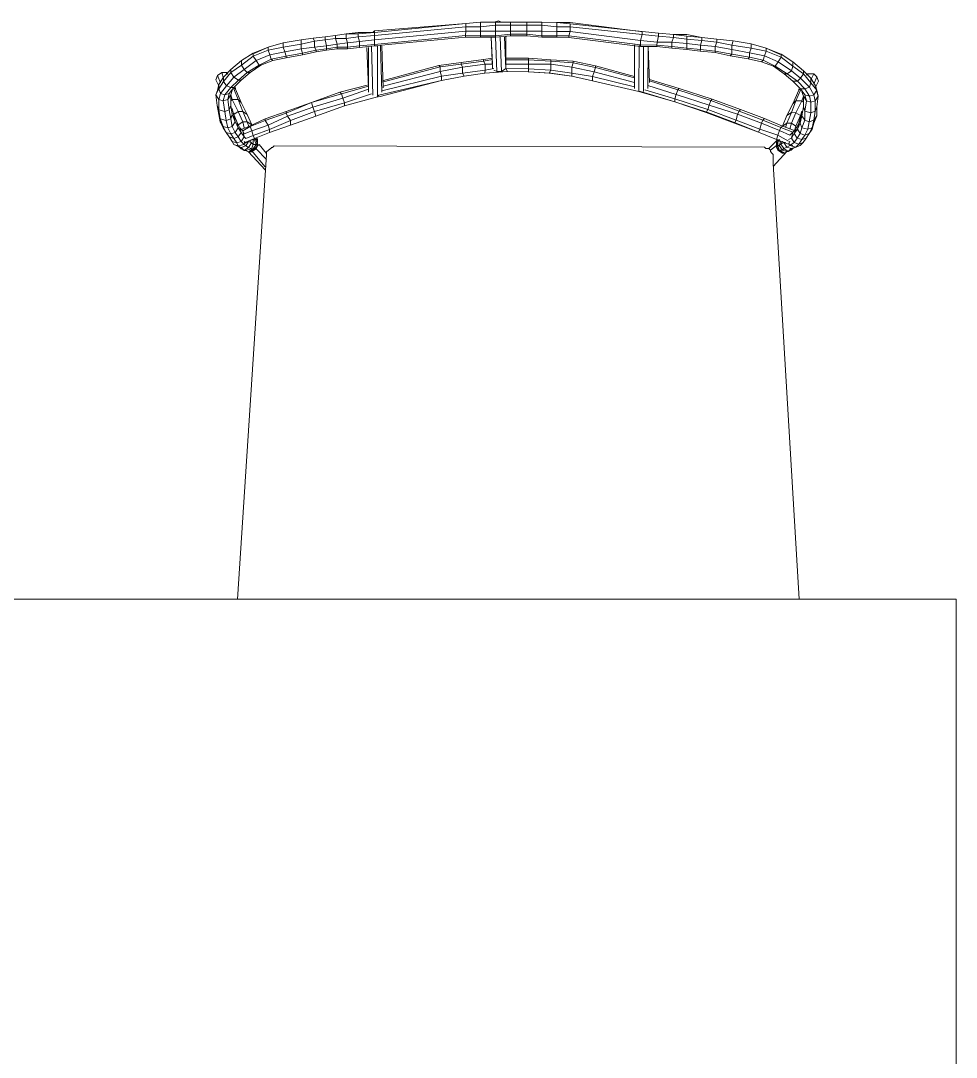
# Model space of a CAD drawing. Header units: millimetres. Extents: x -10.6 to 21.1, y -25.4 to 28.4.
# Drawn here: x 8.22 to 8.87, y 3.613 to 4.333 of the extents above; entities that cross this region are included whole.
import ezdxf

# ---------------------------------------------------------------- set-up
doc = ezdxf.new("R2010")
doc.units = ezdxf.units.MM
doc.layers.add('A-FURN', color=1, linetype='Continuous', lineweight=15)

msp = doc.modelspace()

# ---------------------------------------------------------------- linework, layer by layer
at = {"layer": 'A-FURN'}
for p, q in [((8.39444, 4.24454), (8.3908, 4.24143)), ((8.7429, 4.23963), (8.74289, 4.2334))]:
    msp.add_line(p, q, dxfattribs=at)
at = {"layer": 'A-FURN', "lineweight": 0}
for points in [[(8.46578, 4.32236), (8.46579, 4.32444), (8.52916, 4.33056)], [(8.46578, 4.31925), (8.46578, 4.32236), (8.52916, 4.32845)], [(8.52916, 4.33056), (8.46579, 4.32547)], [(8.52915, 4.32534), (8.52916, 4.32845), (8.53953, 4.32843)], [(8.53954, 4.33157), (8.52916, 4.33056)], [(8.52916, 4.32845), (8.52916, 4.33056), (8.53954, 4.33157)], [(8.53953, 4.32843), (8.53954, 4.33157), (8.54992, 4.33155)], [(8.53953, 4.32531), (8.53953, 4.32843), (8.54991, 4.32947)], [(8.54992, 4.33155), (8.53954, 4.33157)], [(8.55199, 4.33258), (8.54888, 4.33155)], [(8.56031, 4.32527), (8.5499, 4.32529), (8.54991, 4.32947)], [(8.56032, 4.32945), (8.54991, 4.32947), (8.54992, 4.33155), (8.56032, 4.33152)], [(8.56032, 4.33152), (8.54992, 4.33155)], [(8.55407, 4.33154), (8.55199, 4.33258)], [(8.57172, 4.32524), (8.56031, 4.32527), (8.56032, 4.32945)], [(8.57174, 4.3315), (8.56032, 4.33152)], [(8.56032, 4.33152), (8.57174, 4.3315)], [(8.57173, 4.32942), (8.56032, 4.32945), (8.56032, 4.33152)], [(8.5821, 4.32522), (8.57172, 4.32524), (8.57173, 4.32942)], [(8.58211, 4.3294), (8.57173, 4.32942), (8.57174, 4.3315)], [(8.58211, 4.33148), (8.57174, 4.3315)], [(8.57174, 4.3315), (8.58211, 4.33148)], [(8.59251, 4.3252), (8.5821, 4.32522), (8.58211, 4.3294)], [(8.59252, 4.33145), (8.58211, 4.33148)], [(8.58211, 4.33148), (8.59252, 4.33145)], [(8.59251, 4.32831), (8.58211, 4.3294), (8.58211, 4.33148)], [(8.60185, 4.32829), (8.59251, 4.32831), (8.59252, 4.33145)], [(8.60185, 4.32518), (8.59251, 4.3252), (8.59251, 4.32831)], [(8.60186, 4.33143), (8.59252, 4.33145)], [(8.59252, 4.33145), (8.60186, 4.3304)], [(8.65168, 4.32299), (8.60185, 4.32829), (8.60186, 4.3304)], [(8.65063, 4.31884), (8.60185, 4.32518), (8.60185, 4.32829)], [(8.65065, 4.32507), (8.60186, 4.33143)], [(8.60186, 4.3304), (8.65168, 4.32507)], [(8.43148, 4.3214), (8.42317, 4.32038), (8.42421, 4.3183)], [(8.43148, 4.3214), (8.42317, 4.32038)], [(8.43877, 4.32242), (8.43148, 4.3214), (8.43147, 4.31932)], [(8.43877, 4.32242), (8.43148, 4.3214)], [(8.44604, 4.32344), (8.43877, 4.32242)], [(8.43877, 4.32034), (8.43877, 4.32242), (8.44604, 4.32344)], [(8.45434, 4.32446), (8.44604, 4.32344), (8.44603, 4.32033)], [(8.44706, 4.31721), (8.44603, 4.32033), (8.45434, 4.32135)], [(8.45434, 4.32342), (8.44604, 4.32344)], [(8.46475, 4.32444), (8.45434, 4.32446)], [(8.45434, 4.32135), (8.45434, 4.32342), (8.46579, 4.32444)], [(8.45537, 4.31823), (8.45434, 4.32135), (8.46578, 4.32236)], [(8.46579, 4.32547), (8.46475, 4.32444)], [(8.46577, 4.31614), (8.46578, 4.31925), (8.52915, 4.32534)], [(8.52914, 4.32119), (8.46577, 4.3151), (8.46577, 4.31614), (8.52914, 4.32222)], [(8.46579, 4.32444), (8.46579, 4.32547)], [(8.52914, 4.32222), (8.52915, 4.32534), (8.53953, 4.32531)], [(8.53952, 4.32116), (8.52914, 4.32119), (8.52914, 4.32222), (8.53952, 4.3222)], [(8.53952, 4.3222), (8.53953, 4.32531), (8.5499, 4.32529)], [(8.54989, 4.32114), (8.53952, 4.32116), (8.53952, 4.3222), (8.54989, 4.32218)], [(8.54678, 4.32115), (8.54777, 4.29932)], [(8.54678, 4.32115), (8.54778, 4.30244)], [(8.5499, 4.32529), (8.54989, 4.32218)], [(8.5603, 4.32215), (8.54989, 4.32114), (8.54989, 4.32218), (8.5603, 4.32319)], [(8.54989, 4.32114), (8.55088, 4.29724), (8.55399, 4.29723)], [(8.55301, 4.32113), (8.55399, 4.29723), (8.55711, 4.2993)], [(8.55612, 4.32113), (8.55711, 4.2993)], [(8.55712, 4.30242), (8.55716, 4.32216)], [(8.56031, 4.32527), (8.5603, 4.32319)], [(8.57172, 4.32213), (8.5603, 4.32215), (8.5603, 4.32319), (8.57172, 4.32317)], [(8.57172, 4.32524), (8.57172, 4.32317)], [(8.57172, 4.32213), (8.57172, 4.32317), (8.58209, 4.32211)], [(8.57172, 4.32213), (8.58209, 4.32107)], [(8.5821, 4.32522), (8.58209, 4.32211)], [(8.58209, 4.32107), (8.58209, 4.32211), (8.5925, 4.32208)], [(8.58209, 4.32107), (8.5925, 4.32105)], [(8.59251, 4.3252), (8.5925, 4.32208)], [(8.5925, 4.32105), (8.5925, 4.32208), (8.6008, 4.32207)], [(8.5925, 4.32105), (8.6008, 4.32103)], [(8.60185, 4.32518), (8.6008, 4.32207)], [(8.6008, 4.32103), (8.6008, 4.32207), (8.65063, 4.31573)], [(8.6008, 4.32103), (8.65062, 4.31469)], [(8.65065, 4.32507), (8.65061, 4.32507)], [(8.66208, 4.31778), (8.65063, 4.31884), (8.65168, 4.32299)], [(8.65168, 4.32507), (8.65065, 4.32507)], [(8.66313, 4.32401), (8.65168, 4.32507)], [(8.65168, 4.32507), (8.66313, 4.32401)], [(8.66312, 4.32193), (8.65168, 4.32299), (8.65168, 4.32507)], [(8.67245, 4.31776), (8.66208, 4.31778), (8.66312, 4.32193)], [(8.6735, 4.32087), (8.66312, 4.32193), (8.66313, 4.32401)], [(8.6735, 4.32295), (8.66313, 4.32401)], [(8.66313, 4.32401), (8.6735, 4.32295)], [(8.68283, 4.3167), (8.67245, 4.31776), (8.6735, 4.32087)], [(8.68284, 4.32293), (8.6735, 4.32295)], [(8.6735, 4.32295), (8.68284, 4.32189)], [(8.68283, 4.31981), (8.6735, 4.32087), (8.6735, 4.32295)], [(8.69324, 4.31875), (8.68283, 4.31981), (8.68284, 4.32189)], [(8.69324, 4.32083), (8.68284, 4.32293)], [(8.68284, 4.32189), (8.69324, 4.32083)], [(8.70362, 4.31977), (8.69324, 4.32083)], [(8.69324, 4.32083), (8.70362, 4.31977)], [(8.70361, 4.31769), (8.69324, 4.31875), (8.69324, 4.32083)], [(8.38161, 4.30799), (8.38161, 4.31006), (8.392, 4.31422)], [(8.392, 4.31422), (8.38265, 4.31006)], [(8.392, 4.31422), (8.39197, 4.31422)], [(8.40241, 4.31731), (8.392, 4.31422)], [(8.392, 4.31211), (8.392, 4.31422), (8.40241, 4.31731)], [(8.39303, 4.309), (8.392, 4.31211), (8.40241, 4.3142)], [(8.41487, 4.31936), (8.40241, 4.31731)], [(8.40241, 4.3142), (8.40241, 4.31731), (8.41487, 4.31936)], [(8.40344, 4.31105), (8.40241, 4.3142), (8.41486, 4.31625)], [(8.41486, 4.31625), (8.41487, 4.31936), (8.42317, 4.32038)], [(8.41486, 4.31313), (8.41486, 4.31625), (8.42421, 4.3183)], [(8.41589, 4.30999), (8.41486, 4.31313), (8.4242, 4.31415)], [(8.42317, 4.32038), (8.41487, 4.31936)], [(8.4242, 4.31415), (8.42421, 4.3183), (8.43147, 4.31932)], [(8.42523, 4.31204), (8.4242, 4.31415), (8.43253, 4.31517)], [(8.43253, 4.31517), (8.43147, 4.31932), (8.43877, 4.32034)], [(8.43253, 4.31309), (8.43253, 4.31517), (8.4398, 4.31619)], [(8.43979, 4.31308), (8.43253, 4.31203), (8.43253, 4.31309), (8.43979, 4.31412)], [(8.4398, 4.31619), (8.43877, 4.32034), (8.44603, 4.32033)], [(8.43979, 4.31412), (8.4398, 4.31619), (8.44706, 4.31721)], [(8.44705, 4.31306), (8.43979, 4.31308), (8.43979, 4.31412), (8.44706, 4.3141)], [(8.45536, 4.31408), (8.44705, 4.31306), (8.44706, 4.3141), (8.45536, 4.31512)], [(8.44706, 4.3141), (8.44706, 4.31721), (8.45537, 4.31823)], [(8.45536, 4.31512), (8.45537, 4.31823), (8.46578, 4.31925)], [(8.46577, 4.3151), (8.45536, 4.31408), (8.45536, 4.31512), (8.46577, 4.31614)], [(8.46055, 4.31407), (8.46152, 4.28599)], [(8.46158, 4.31407), (8.46152, 4.28288)], [(8.46369, 4.3151), (8.46466, 4.2808)], [(8.46784, 4.31509), (8.46577, 4.3151)], [(8.46784, 4.31509), (8.46777, 4.27975), (8.46881, 4.28079)], [(8.46992, 4.31509), (8.47089, 4.28286)], [(8.47193, 4.28597), (8.47096, 4.31509)], [(8.64648, 4.31574), (8.64641, 4.28559)], [(8.64648, 4.31574), (8.64642, 4.28974)], [(8.64952, 4.2835), (8.64959, 4.31573), (8.65063, 4.31573)], [(8.65062, 4.31469), (8.65063, 4.31573), (8.66207, 4.31571)], [(8.65062, 4.31469), (8.66207, 4.31467)], [(8.65063, 4.31884), (8.65063, 4.31573)], [(8.6527, 4.31469), (8.65263, 4.2835)], [(8.65584, 4.31468), (8.65578, 4.28557)], [(8.65683, 4.28971), (8.65584, 4.31468)], [(8.66208, 4.31778), (8.66207, 4.31571)], [(8.66207, 4.31467), (8.66207, 4.31571), (8.67245, 4.31465)], [(8.66207, 4.31467), (8.67244, 4.31361)], [(8.67244, 4.31361), (8.67245, 4.31465), (8.68282, 4.31359)], [(8.67244, 4.31361), (8.68282, 4.31255)], [(8.67245, 4.31776), (8.67245, 4.31465)], [(8.68283, 4.3167), (8.68282, 4.31359)], [(8.68282, 4.31255), (8.68282, 4.31359), (8.69219, 4.31253)], [(8.69219, 4.31564), (8.68283, 4.3167), (8.68283, 4.31981)], [(8.70257, 4.31458), (8.69219, 4.31564), (8.69324, 4.31875)], [(8.69219, 4.31564), (8.69219, 4.31253)], [(8.70257, 4.31458), (8.70256, 4.31144)], [(8.71398, 4.31248), (8.70257, 4.31458), (8.70361, 4.31769)], [(8.71398, 4.31559), (8.70361, 4.31769), (8.70362, 4.31977)], [(8.71503, 4.3187), (8.70362, 4.31977)], [(8.70362, 4.31977), (8.71503, 4.3187)], [(8.7275, 4.31349), (8.71398, 4.31559), (8.71503, 4.3187)], [(8.72646, 4.31035), (8.71398, 4.31248), (8.71398, 4.31559)], [(8.71503, 4.3187), (8.72751, 4.3166), (8.71503, 4.3187), (8.71503, 4.3187)], [(8.73683, 4.30825), (8.72646, 4.31035), (8.7275, 4.31349)], [(8.73787, 4.31136), (8.7275, 4.31349), (8.72751, 4.3166)], [(8.72751, 4.3166), (8.73788, 4.31347), (8.72751, 4.3166), (8.72751, 4.3166)], [(8.74824, 4.30719), (8.73787, 4.31136), (8.73788, 4.31347)], [(8.74824, 4.30926), (8.73788, 4.31347), (8.74721, 4.30926)], [(8.3733, 4.30178), (8.3733, 4.30489), (8.38161, 4.31006)], [(8.37536, 4.29866), (8.3733, 4.30178), (8.38161, 4.30799)], [(8.38368, 4.30487), (8.38161, 4.30799), (8.392, 4.31211)], [(8.38265, 4.31006), (8.38161, 4.31006)], [(8.38575, 4.30175), (8.38368, 4.30487), (8.39303, 4.309)], [(8.39406, 4.30588), (8.39303, 4.309), (8.40344, 4.31105)], [(8.40447, 4.3069), (8.39509, 4.30484), (8.39406, 4.30588), (8.40447, 4.30794)], [(8.40447, 4.30794), (8.40344, 4.31105), (8.41486, 4.31313)], [(8.41589, 4.30895), (8.40447, 4.3069), (8.40447, 4.30794), (8.41589, 4.30999)], [(8.41589, 4.30895), (8.41589, 4.30999), (8.42523, 4.31204)], [(8.41589, 4.30895), (8.42523, 4.311)], [(8.43253, 4.31203), (8.42523, 4.311), (8.42523, 4.31204), (8.43253, 4.31309)], [(8.54156, 4.30452), (8.54156, 4.30556), (8.54779, 4.30659)], [(8.57272, 4.30653), (8.55712, 4.30657)], [(8.58828, 4.30546), (8.57272, 4.30653)], [(8.58828, 4.30442), (8.57272, 4.30549), (8.57272, 4.30653)], [(8.68282, 4.31255), (8.69218, 4.31146)], [(8.69218, 4.31146), (8.69219, 4.31253), (8.70256, 4.31144)], [(8.69218, 4.31146), (8.70256, 4.3104)], [(8.70256, 4.3104), (8.70256, 4.31144), (8.71397, 4.30934)], [(8.70256, 4.3104), (8.71293, 4.3083)], [(8.71397, 4.30934), (8.71293, 4.3083)], [(8.71293, 4.3083), (8.72541, 4.3062)], [(8.72645, 4.30723), (8.71397, 4.30934), (8.71398, 4.31248)], [(8.73474, 4.3041), (8.72541, 4.3062), (8.72645, 4.30723)], [(8.73578, 4.30514), (8.72645, 4.30723), (8.72646, 4.31035)], [(8.73683, 4.30825), (8.73578, 4.30514)], [(8.74616, 4.30408), (8.73683, 4.30825), (8.73787, 4.31136)], [(8.75551, 4.29783), (8.74616, 4.30408), (8.74824, 4.30719)], [(8.74824, 4.30926), (8.74721, 4.30926)], [(8.75656, 4.30094), (8.74824, 4.30719), (8.74824, 4.30926), (8.75656, 4.30406)], [(8.3733, 4.30489), (8.36599, 4.29868)], [(8.36806, 4.29346), (8.36599, 4.29661), (8.3733, 4.30178)], [(8.37743, 4.29658), (8.37536, 4.29866), (8.38368, 4.30487)], [(8.37951, 4.29658), (8.37743, 4.29658), (8.38575, 4.30175)], [(8.37951, 4.29658), (8.38678, 4.30175)], [(8.38678, 4.30175), (8.38575, 4.30175), (8.39406, 4.30588)], [(8.38678, 4.30175), (8.39509, 4.30484)], [(8.51039, 4.30148), (8.47194, 4.29116)], [(8.51142, 4.30044), (8.47194, 4.29012)], [(8.51142, 4.30044), (8.51039, 4.30148), (8.52596, 4.30352)], [(8.51142, 4.29733), (8.51142, 4.30044), (8.52595, 4.30248)], [(8.51245, 4.29418), (8.51142, 4.29733), (8.52702, 4.30041)], [(8.52702, 4.30041), (8.52595, 4.30248), (8.54156, 4.30452)], [(8.52596, 4.30352), (8.52595, 4.30248)], [(8.54156, 4.30556), (8.52596, 4.30352)], [(8.52701, 4.29626), (8.52702, 4.30041), (8.54259, 4.30245)], [(8.54259, 4.30245), (8.54156, 4.30452), (8.54778, 4.30555)], [(8.55814, 4.29722), (8.54257, 4.29622), (8.54258, 4.2983), (8.54881, 4.29932)], [(8.54258, 4.2983), (8.54259, 4.30245), (8.54778, 4.30244)], [(8.55711, 4.2993), (8.55708, 4.2993)], [(8.5727, 4.29927), (8.55711, 4.2993), (8.55712, 4.30242), (8.57271, 4.30238)], [(8.55711, 4.2993), (8.55814, 4.29722)], [(8.55712, 4.30553), (8.57272, 4.30549)], [(8.55712, 4.30553), (8.55712, 4.30242)], [(8.58827, 4.2982), (8.5727, 4.29927), (8.57271, 4.30238), (8.58828, 4.30235)], [(8.5727, 4.29927), (8.5727, 4.29719)], [(8.57272, 4.30549), (8.57271, 4.30238)], [(8.60282, 4.29609), (8.58827, 4.2982), (8.58828, 4.30235), (8.60283, 4.30024)], [(8.60388, 4.30439), (8.58828, 4.30546)], [(8.60387, 4.30335), (8.58828, 4.30442), (8.58828, 4.30546)], [(8.58828, 4.30442), (8.58828, 4.30235)], [(8.61734, 4.29395), (8.60282, 4.29609), (8.60283, 4.30024), (8.61839, 4.29709)], [(8.60387, 4.30335), (8.60283, 4.30024)], [(8.61943, 4.3002), (8.60387, 4.30335), (8.60388, 4.30439)], [(8.61943, 4.30124), (8.60388, 4.30439)], [(8.61943, 4.3002), (8.61839, 4.29709)], [(8.64643, 4.29389), (8.61943, 4.30124)], [(8.64643, 4.29285), (8.61943, 4.3002), (8.61943, 4.30124)], [(8.74304, 4.30097), (8.73474, 4.3041), (8.73578, 4.30514), (8.74408, 4.30097)], [(8.75032, 4.29577), (8.74304, 4.30097), (8.74408, 4.30097), (8.7524, 4.29576)], [(8.74616, 4.30408), (8.74408, 4.30097)], [(8.76173, 4.2926), (8.75551, 4.29783), (8.75656, 4.30094)], [(8.76381, 4.29574), (8.75656, 4.30094), (8.75656, 4.30406), (8.76381, 4.29781)], [(8.3556, 4.29141), (8.35665, 4.29452), (8.35976, 4.29662)], [(8.35665, 4.29452), (8.35871, 4.28933)], [(8.36079, 4.29347), (8.35767, 4.28829)], [(8.36079, 4.29244), (8.35976, 4.29662), (8.36288, 4.29661)], [(8.36599, 4.29868), (8.36079, 4.29347)], [(8.36286, 4.28724), (8.36079, 4.29036), (8.36599, 4.29661)], [(8.36079, 4.29347), (8.36079, 4.29036)], [(8.36597, 4.2862), (8.36286, 4.28724), (8.36806, 4.29346)], [(8.36287, 4.29554), (8.36288, 4.29661), (8.36391, 4.29554)], [(8.36599, 4.29868), (8.36599, 4.29661)], [(8.3712, 4.29138), (8.36806, 4.29346), (8.37536, 4.29866)], [(8.37327, 4.29137), (8.3712, 4.29138), (8.37743, 4.29658)], [(8.37327, 4.29137), (8.37951, 4.29658)], [(8.51245, 4.29418), (8.47089, 4.28389)], [(8.51142, 4.29733), (8.47193, 4.28701)], [(8.52804, 4.29415), (8.51244, 4.29107), (8.51245, 4.29418), (8.52701, 4.29626)], [(8.52804, 4.29415), (8.51244, 4.29107)], [(8.54257, 4.29622), (8.52804, 4.29415), (8.52701, 4.29626), (8.54258, 4.2983)], [(8.54257, 4.29622), (8.52804, 4.29415)], [(8.55814, 4.29722), (8.54257, 4.29622)], [(8.54881, 4.29828), (8.55088, 4.29724)], [(8.5727, 4.29719), (8.55814, 4.29722)], [(8.55814, 4.29722), (8.5727, 4.29719)], [(8.5727, 4.29719), (8.57267, 4.29719)], [(8.58722, 4.29612), (8.5727, 4.29719)], [(8.5727, 4.29719), (8.58826, 4.29612)], [(8.58827, 4.2982), (8.58722, 4.29612)], [(8.60282, 4.29398), (8.58722, 4.29612)], [(8.58826, 4.29612), (8.60282, 4.29398)], [(8.60282, 4.29398), (8.60278, 4.29398)], [(8.60282, 4.29609), (8.60282, 4.29398)], [(8.61734, 4.29084), (8.60282, 4.29398)], [(8.60282, 4.29398), (8.61734, 4.29084)], [(8.64641, 4.28662), (8.61734, 4.29395), (8.61839, 4.29709), (8.64642, 4.28974)], [(8.61734, 4.29395), (8.61734, 4.29084)], [(8.67757, 4.28552), (8.65683, 4.29179)], [(8.75654, 4.29053), (8.75032, 4.29577), (8.7524, 4.29576), (8.75965, 4.29053)], [(8.75551, 4.29783), (8.7524, 4.29576)], [(8.76173, 4.2926), (8.75965, 4.29053)], [(8.76794, 4.28636), (8.76173, 4.2926), (8.76381, 4.29574)], [(8.76898, 4.28947), (8.76381, 4.29574), (8.76381, 4.29781), (8.76899, 4.29258)], [(8.76692, 4.29573), (8.76588, 4.29466)], [(8.76692, 4.29466), (8.76692, 4.29573), (8.77107, 4.29572)], [(8.77312, 4.28427), (8.76898, 4.28947), (8.76899, 4.29258), (8.77209, 4.28739)], [(8.76899, 4.29155), (8.77107, 4.29572), (8.77314, 4.29361)], [(8.77106, 4.28843), (8.77314, 4.29361), (8.77418, 4.2905)], [(8.35765, 4.27788), (8.35558, 4.28103), (8.35766, 4.28518)], [(8.3556, 4.29141), (8.35767, 4.28725)], [(8.35767, 4.28829), (8.35662, 4.28414)], [(8.35869, 4.28206), (8.35766, 4.28518), (8.36079, 4.29036)], [(8.35767, 4.28829), (8.35766, 4.28518)], [(8.36286, 4.28724), (8.35869, 4.28206)], [(8.36492, 4.28205), (8.3618, 4.28102), (8.36597, 4.2862)], [(8.36492, 4.28205), (8.36804, 4.28619)], [(8.36804, 4.28619), (8.36597, 4.2862), (8.3712, 4.29138)], [(8.36804, 4.28619), (8.37327, 4.29137)], [(8.36911, 4.28515), (8.36804, 4.28619)], [(8.36804, 4.28516), (8.37117, 4.27785)], [(8.36911, 4.28515), (8.36911, 4.28619)], [(8.37324, 4.27577), (8.36911, 4.28515)], [(8.44284, 4.28188), (8.4418, 4.28292), (8.46153, 4.28807)], [(8.44387, 4.27873), (8.44284, 4.28188), (8.46152, 4.28703)], [(8.4449, 4.27562), (8.44387, 4.27873), (8.46152, 4.28495)], [(8.4688, 4.27975), (8.51244, 4.29107)], [(8.46881, 4.28079), (8.51244, 4.29107)], [(8.61734, 4.29084), (8.6173, 4.29084)], [(8.64952, 4.2835), (8.61734, 4.29084)], [(8.61734, 4.29084), (8.64952, 4.2835)], [(8.6537, 4.28453), (8.67444, 4.27823)], [(8.67549, 4.28137), (8.65578, 4.28764)], [(8.65683, 4.29075), (8.67653, 4.28448)], [(8.69833, 4.27403), (8.67549, 4.28137), (8.67653, 4.28448)], [(8.69937, 4.27714), (8.67653, 4.28448), (8.67757, 4.28552)], [(8.70041, 4.27817), (8.67757, 4.28552)], [(8.76171, 4.28534), (8.75654, 4.29053), (8.75965, 4.29053), (8.76483, 4.28533)], [(8.76171, 4.28534), (8.76067, 4.2843), (8.76067, 4.28534)], [(8.76482, 4.28118), (8.76171, 4.28534), (8.76483, 4.28533), (8.76793, 4.28013), (8.76482, 4.28118), (8.76482, 4.28118)], [(8.76794, 4.28636), (8.76483, 4.28533)], [(8.77104, 4.28116), (8.76794, 4.28636), (8.76898, 4.28947)], [(8.77209, 4.28635), (8.77418, 4.2905)], [(8.77415, 4.28012), (8.77312, 4.28427), (8.77209, 4.28739), (8.77312, 4.28324), (8.77415, 4.28012), (8.77415, 4.28012)], [(8.35662, 4.28414), (8.35558, 4.28103)], [(8.35558, 4.28103), (8.3566, 4.27374)], [(8.35765, 4.27788), (8.35763, 4.27062)], [(8.36076, 4.27684), (8.35765, 4.27788), (8.35869, 4.28206)], [(8.35869, 4.28206), (8.3618, 4.28102)], [(8.36387, 4.27787), (8.36076, 4.27684), (8.3618, 4.28102)], [(8.36596, 4.28101), (8.36387, 4.27787), (8.36492, 4.28205)], [(8.36387, 4.27787), (8.36489, 4.2706)], [(8.36594, 4.27372), (8.36596, 4.28101)], [(8.36699, 4.27786), (8.36595, 4.27683)], [(8.36596, 4.28101), (8.367, 4.28412)], [(8.36596, 4.28101), (8.36699, 4.27786)], [(8.37115, 4.26955), (8.36699, 4.27786), (8.37117, 4.27785)], [(8.37426, 4.26955), (8.37117, 4.27785), (8.37324, 4.27577)], [(8.4418, 4.28292), (8.42204, 4.27567), (8.42307, 4.27255)], [(8.44284, 4.28188), (8.42204, 4.27567)], [(8.4241, 4.26944), (8.42307, 4.27255), (8.44387, 4.27873)], [(8.46777, 4.27975), (8.44489, 4.27354), (8.4449, 4.27562), (8.46362, 4.28184)], [(8.46777, 4.27975), (8.44489, 4.27354)], [(8.46777, 4.27975), (8.46773, 4.27975)], [(8.64952, 4.2835), (8.64949, 4.2835)], [(8.67444, 4.27616), (8.64952, 4.2835)], [(8.64952, 4.2835), (8.65056, 4.2835)], [(8.65056, 4.2835), (8.67444, 4.27616)], [(8.69728, 4.27092), (8.67444, 4.27823), (8.67549, 4.28137)], [(8.67444, 4.27823), (8.67444, 4.27616)], [(8.7191, 4.26983), (8.69937, 4.27714), (8.70041, 4.27817)], [(8.72014, 4.27087), (8.70041, 4.27817)], [(8.75858, 4.27701), (8.7565, 4.27494), (8.76067, 4.2843)], [(8.76273, 4.277), (8.75858, 4.27701), (8.76171, 4.2843)], [(8.76377, 4.27596), (8.76273, 4.277), (8.76378, 4.28014)], [(8.76275, 4.28326), (8.76378, 4.28014), (8.76584, 4.27699)], [(8.76378, 4.28014), (8.76376, 4.27285), (8.76479, 4.26973)], [(8.76482, 4.28118), (8.76584, 4.27699), (8.76896, 4.27595)], [(8.76793, 4.28013), (8.77104, 4.28116)], [(8.76793, 4.28013), (8.76896, 4.27595), (8.77207, 4.27698)], [(8.77104, 4.28116), (8.77312, 4.28427)], [(8.77104, 4.28116), (8.77207, 4.27698), (8.77415, 4.28012)], [(8.7731, 4.27283), (8.77415, 4.28012)], [(8.3566, 4.27374), (8.35762, 4.26751)], [(8.35763, 4.27062), (8.3566, 4.27374)], [(8.35866, 4.26439), (8.35763, 4.27062), (8.36178, 4.26957)], [(8.36076, 4.27684), (8.36178, 4.26957)], [(8.3628, 4.26331), (8.36178, 4.26957), (8.36489, 4.2706)], [(8.36592, 4.26438), (8.36489, 4.2706), (8.36594, 4.27372)], [(8.36696, 4.26749), (8.36594, 4.27372)], [(8.36594, 4.27372), (8.36696, 4.26749)], [(8.368, 4.26645), (8.36697, 4.27164)], [(8.37737, 4.26746), (8.37324, 4.27577)], [(8.40438, 4.26844), (8.40439, 4.26948), (8.42204, 4.27567)], [(8.40542, 4.26637), (8.40438, 4.26844), (8.42204, 4.27567)], [(8.40748, 4.26322), (8.40542, 4.26637), (8.42307, 4.27255)], [(8.42204, 4.27567), (8.42201, 4.27567)], [(8.44489, 4.27354), (8.42513, 4.26632), (8.4241, 4.26944), (8.4449, 4.27562)], [(8.44489, 4.27354), (8.42513, 4.26632)], [(8.69624, 4.26884), (8.67444, 4.27616)], [(8.67444, 4.27616), (8.69728, 4.26884)], [(8.69728, 4.27092), (8.69624, 4.26884)], [(8.71702, 4.26361), (8.69728, 4.27092), (8.69833, 4.27403), (8.71806, 4.26776)], [(8.69937, 4.27714), (8.69833, 4.27403)], [(8.73569, 4.26357), (8.7191, 4.26983), (8.72014, 4.27087)], [(8.73673, 4.26461), (8.72014, 4.27087)], [(8.75545, 4.26872), (8.75233, 4.26665), (8.7565, 4.27494)], [(8.75856, 4.26871), (8.75545, 4.26872), (8.75858, 4.27701)], [(8.76167, 4.26663), (8.75856, 4.26871), (8.76273, 4.277)], [(8.76376, 4.27285), (8.76271, 4.26662), (8.76478, 4.26351)], [(8.76584, 4.27699), (8.76479, 4.26973), (8.76894, 4.26869)], [(8.76896, 4.27595), (8.76894, 4.26869), (8.77205, 4.26972)], [(8.77207, 4.27698), (8.77205, 4.26972), (8.7731, 4.27283)], [(8.77309, 4.2666), (8.7731, 4.27283)], [(8.35762, 4.26751), (8.35865, 4.26229)], [(8.35866, 4.26439), (8.35762, 4.26751)], [(8.36072, 4.25917), (8.35866, 4.26439), (8.3628, 4.26331)], [(8.36383, 4.25812), (8.3628, 4.26331), (8.36592, 4.26438)], [(8.36695, 4.25916), (8.36592, 4.26438), (8.36696, 4.26749)], [(8.36906, 4.26226), (8.36696, 4.26749)], [(8.37113, 4.26018), (8.368, 4.26749), (8.37115, 4.26955)], [(8.368, 4.26852), (8.368, 4.26749)], [(8.368, 4.26749), (8.368, 4.26645)], [(8.3701, 4.26226), (8.368, 4.26645), (8.36906, 4.26226)], [(8.37115, 4.26955), (8.37426, 4.26955)], [(8.37115, 4.26955), (8.37425, 4.26225), (8.37736, 4.26225)], [(8.37736, 4.26225), (8.37426, 4.26955), (8.37737, 4.26746)], [(8.38047, 4.26016), (8.37737, 4.26746)], [(8.37943, 4.25913), (8.37839, 4.25913), (8.38982, 4.26432)], [(8.38046, 4.25601), (8.37943, 4.25913), (8.38981, 4.26326)], [(8.38981, 4.26326), (8.38982, 4.26432), (8.40439, 4.26948)], [(8.39188, 4.26014), (8.38981, 4.26326), (8.40438, 4.26844)], [(8.39291, 4.25702), (8.39188, 4.26014), (8.40542, 4.26637)], [(8.40748, 4.26322), (8.39291, 4.25702)], [(8.42513, 4.26632), (8.40748, 4.2601), (8.40748, 4.26322), (8.4241, 4.26944)], [(8.42513, 4.26632), (8.40748, 4.2601)], [(8.69728, 4.26884), (8.69624, 4.26884), (8.71594, 4.26151)], [(8.69728, 4.26884), (8.71701, 4.2615)], [(8.71702, 4.26361), (8.71594, 4.26151)], [(8.7336, 4.25732), (8.71702, 4.26361), (8.71806, 4.26776), (8.73465, 4.26147)], [(8.7191, 4.26983), (8.71806, 4.26776)], [(8.73569, 4.26357), (8.73465, 4.26147)], [(8.74813, 4.25832), (8.73569, 4.26357), (8.73673, 4.26461)], [(8.7492, 4.25936), (8.73673, 4.26461)], [(8.75232, 4.26143), (8.7492, 4.25936), (8.75233, 4.26665)], [(8.75543, 4.26142), (8.75232, 4.26143), (8.75545, 4.26872)], [(8.75854, 4.25934), (8.75543, 4.26142), (8.75856, 4.26871)], [(8.75854, 4.2583), (8.75854, 4.25934), (8.76167, 4.26663)], [(8.76167, 4.26559), (8.76062, 4.26141)], [(8.76271, 4.26662), (8.76166, 4.26141), (8.76269, 4.25829)], [(8.76167, 4.26559), (8.76166, 4.26141)], [(8.76167, 4.26455), (8.76167, 4.26663), (8.76272, 4.26974)], [(8.76271, 4.2687), (8.76167, 4.26559)], [(8.76478, 4.26351), (8.76269, 4.25829), (8.76684, 4.25725)], [(8.76479, 4.26973), (8.76478, 4.26351), (8.76789, 4.26243)], [(8.76894, 4.26869), (8.76789, 4.26243), (8.771, 4.26349)], [(8.771, 4.26349), (8.76995, 4.25828), (8.771, 4.26139)], [(8.77205, 4.26972), (8.771, 4.26349), (8.77309, 4.2666)], [(8.771, 4.26139), (8.77309, 4.2666)], [(8.35865, 4.26229), (8.36072, 4.25813)], [(8.36072, 4.25917), (8.35865, 4.26229)], [(8.3659, 4.25397), (8.36279, 4.25501), (8.36072, 4.25917), (8.36383, 4.25812)], [(8.36072, 4.25813), (8.36279, 4.25501)], [(8.36279, 4.25501), (8.36072, 4.25813), (8.36279, 4.25501), (8.36279, 4.25501)], [(8.36072, 4.25813), (8.36279, 4.25501)], [(8.36695, 4.25916), (8.36904, 4.255), (8.3659, 4.25397), (8.36383, 4.25812), (8.36695, 4.25916), (8.36695, 4.25916)], [(8.37112, 4.25811), (8.36906, 4.26226), (8.36695, 4.25916)], [(8.37111, 4.25188), (8.36904, 4.255), (8.37112, 4.25811)], [(8.37216, 4.25811), (8.3701, 4.26226)], [(8.3701, 4.26226), (8.37112, 4.25811)], [(8.37113, 4.26018), (8.3711, 4.26018)], [(8.37319, 4.25499), (8.37112, 4.25811)], [(8.37113, 4.26018), (8.37425, 4.26225)], [(8.37423, 4.25603), (8.37216, 4.25811)], [(8.37526, 4.25187), (8.37319, 4.25499), (8.37216, 4.25811)], [(8.37839, 4.25913), (8.3732, 4.25707)], [(8.37943, 4.25913), (8.37423, 4.25603)], [(8.37527, 4.25395), (8.37423, 4.25603), (8.37526, 4.25187)], [(8.37425, 4.26225), (8.37528, 4.2581)], [(8.38046, 4.25601), (8.37527, 4.25395)], [(8.37736, 4.26225), (8.38047, 4.26016)], [(8.37736, 4.26225), (8.37839, 4.25913)], [(8.38149, 4.2529), (8.38046, 4.25601), (8.39188, 4.26014)], [(8.39291, 4.25495), (8.38252, 4.25082), (8.38149, 4.2529), (8.39291, 4.25702)], [(8.40748, 4.2601), (8.39291, 4.25495), (8.39291, 4.25702)], [(8.40748, 4.2601), (8.39291, 4.25495)], [(8.73256, 4.25524), (8.71594, 4.26151)], [(8.71701, 4.2615), (8.73256, 4.25524)], [(8.7336, 4.25732), (8.73256, 4.25524)], [(8.74605, 4.25314), (8.7336, 4.25732), (8.73465, 4.26147), (8.74709, 4.25625)], [(8.75333, 4.24897), (8.74605, 4.25314), (8.74709, 4.25625)], [(8.75438, 4.25312), (8.74709, 4.25625), (8.74813, 4.25832)], [(8.75646, 4.25519), (8.74813, 4.25832), (8.7492, 4.25936)], [(8.7575, 4.25623), (8.7492, 4.25936)], [(8.75232, 4.26143), (8.75128, 4.25832)], [(8.75543, 4.26142), (8.75439, 4.25727)], [(8.75854, 4.25726), (8.75646, 4.25519)], [(8.75958, 4.25726), (8.75749, 4.25415), (8.75956, 4.25104)], [(8.75854, 4.25726), (8.75749, 4.25415)], [(8.75854, 4.25934), (8.7575, 4.25623)], [(8.76062, 4.26141), (8.75854, 4.25726)], [(8.76166, 4.26141), (8.75958, 4.25726), (8.76164, 4.25414)], [(8.76062, 4.26141), (8.75958, 4.25726)], [(8.76269, 4.25829), (8.76164, 4.25414), (8.76475, 4.2531)], [(8.76684, 4.25725), (8.76475, 4.2531), (8.76787, 4.25413)], [(8.76789, 4.26243), (8.76684, 4.25725), (8.76995, 4.25828)], [(8.76995, 4.25828), (8.76787, 4.25413), (8.76995, 4.25724)], [(8.76787, 4.25413), (8.76995, 4.25724)], [(8.76995, 4.25724), (8.771, 4.26139)], [(8.36279, 4.25501), (8.36485, 4.2519)], [(8.36485, 4.2519), (8.36279, 4.25501), (8.36485, 4.2519), (8.36485, 4.2519)], [(8.36279, 4.25501), (8.36485, 4.2519)], [(8.36692, 4.24878), (8.36485, 4.2519), (8.36796, 4.25085)], [(8.3659, 4.25397), (8.36796, 4.25085)], [(8.36796, 4.24667), (8.36692, 4.24878), (8.37006, 4.24773)], [(8.37006, 4.24773), (8.36796, 4.25085), (8.37111, 4.25188)], [(8.3711, 4.24563), (8.37006, 4.24773), (8.37318, 4.24877)], [(8.37319, 4.25499), (8.37111, 4.25188)], [(8.37318, 4.24877), (8.37111, 4.25188)], [(8.3763, 4.25083), (8.37526, 4.25187), (8.37318, 4.24877)], [(8.37525, 4.24665), (8.37318, 4.24877)], [(8.38252, 4.25082), (8.37629, 4.24772), (8.37525, 4.24876)], [(8.38252, 4.25082), (8.37525, 4.24772), (8.37629, 4.24772)], [(8.38044, 4.24771), (8.37837, 4.24875), (8.37629, 4.24561)], [(8.38149, 4.2529), (8.3763, 4.25083)], [(8.37837, 4.24875), (8.37834, 4.24875)], [(8.37941, 4.24875), (8.38044, 4.24771)], [(8.38148, 4.24978), (8.38252, 4.24978)], [(8.38252, 4.24978), (8.38148, 4.24978), (8.38148, 4.24664)], [(8.39291, 4.25495), (8.38252, 4.25082)], [(8.38252, 4.25082), (8.38356, 4.24978)], [(8.38356, 4.24978), (8.38252, 4.24978), (8.38355, 4.24664)], [(8.38356, 4.25082), (8.38356, 4.24978)], [(8.38356, 4.25082), (8.3846, 4.24978)], [(8.3846, 4.24978), (8.38356, 4.24978), (8.38459, 4.2456)], [(8.3846, 4.24978), (8.38459, 4.2456)], [(8.3846, 4.24978), (8.3846, 4.25082)], [(8.745, 4.25003), (8.73256, 4.25524)], [(8.73256, 4.25524), (8.745, 4.25003)], [(8.74604, 4.25003), (8.7398, 4.24378)], [(8.74604, 4.24899), (8.74499, 4.24481)], [(8.745, 4.24899), (8.74499, 4.24481)], [(8.74605, 4.25314), (8.745, 4.25003)], [(8.74604, 4.24899), (8.745, 4.24899), (8.74604, 4.25003)], [(8.74604, 4.24899), (8.74604, 4.25003), (8.745, 4.24899)], [(8.75333, 4.2469), (8.745, 4.25003)], [(8.745, 4.25003), (8.75333, 4.2469)], [(8.74604, 4.24899), (8.74601, 4.24899)], [(8.74604, 4.24899), (8.74603, 4.24585)], [(8.74811, 4.24898), (8.74604, 4.24899), (8.74708, 4.25002)], [(8.74708, 4.25002), (8.74604, 4.24899)], [(8.74811, 4.24898), (8.74707, 4.24584)], [(8.74918, 4.24898), (8.74811, 4.24691)], [(8.75541, 4.25104), (8.75333, 4.25001)], [(8.75437, 4.24897), (8.75333, 4.2469)], [(8.75646, 4.25519), (8.75438, 4.25312)], [(8.75646, 4.25519), (8.75541, 4.25104)], [(8.75749, 4.25415), (8.75541, 4.25104), (8.75748, 4.24793)], [(8.75956, 4.25104), (8.75748, 4.24793), (8.76059, 4.24688)], [(8.76164, 4.25414), (8.75956, 4.25104), (8.76267, 4.24999)], [(8.76267, 4.24999), (8.76059, 4.24688), (8.76371, 4.24791)], [(8.76475, 4.2531), (8.76267, 4.24999)], [(8.76267, 4.24999), (8.76579, 4.25102)], [(8.76371, 4.24791), (8.76579, 4.25102)], [(8.76787, 4.25413), (8.76579, 4.25102), (8.76787, 4.25413), (8.76787, 4.25413)], [(8.37006, 4.24563), (8.36796, 4.24667), (8.3711, 4.24563)], [(8.37213, 4.24459), (8.37006, 4.24563), (8.37317, 4.24458)], [(8.37055, 3.93069), (8.3908, 4.23936), (8.3908, 4.24039), (8.3908, 4.24143)], [(8.37317, 4.24458), (8.3711, 4.24563), (8.37525, 4.24665)], [(8.37317, 4.24355), (8.37213, 4.24459), (8.37524, 4.2425)], [(8.37524, 4.2425), (8.37317, 4.24458), (8.37629, 4.24561)], [(8.37317, 4.24355), (8.37628, 4.2425)], [(8.37421, 4.24666), (8.37629, 4.24772)], [(8.37525, 4.24772), (8.37522, 4.24772)], [(8.37628, 4.2425), (8.37524, 4.2425), (8.37836, 4.24457)], [(8.37629, 4.24561), (8.37525, 4.24665)], [(8.37835, 4.24146), (8.37628, 4.2425), (8.38043, 4.24353)], [(8.37836, 4.24457), (8.37629, 4.24561)], [(8.37939, 4.24146), (8.37835, 4.24146), (8.38147, 4.24353)], [(8.37835, 4.24146), (8.38974, 4.22895)], [(8.38043, 4.24353), (8.37836, 4.24457), (8.38044, 4.24771)], [(8.38043, 4.24145), (8.37939, 4.24146), (8.38251, 4.24353)], [(8.38043, 4.24145), (8.3804, 4.24145)], [(8.38147, 4.24353), (8.38043, 4.24353), (8.38148, 4.24664)], [(8.38354, 4.24352), (8.38043, 4.24145)], [(8.38043, 4.24249), (8.38974, 4.23106)], [(8.38148, 4.24664), (8.38044, 4.24771)], [(8.38251, 4.24353), (8.38147, 4.24353), (8.38355, 4.24664)], [(8.38355, 4.24664), (8.38148, 4.24664)], [(8.38354, 4.24352), (8.38251, 4.24353), (8.38459, 4.2456)], [(8.38354, 4.24352), (8.38459, 4.2456)], [(8.39079, 4.23624), (8.38354, 4.24352)], [(8.38459, 4.2456), (8.38355, 4.24664)], [(8.38459, 4.2456), (8.38456, 4.2456)], [(8.38563, 4.24663), (8.38459, 4.2456)], [(8.3908, 4.24039), (8.38563, 4.24663)], [(8.3908, 4.24039), (8.3908, 4.24143)], [(8.39392, 4.24454), (8.39496, 4.24454)], [(8.39496, 4.24454), (8.396, 4.24557)], [(8.396, 4.24557), (8.73669, 4.24483)], [(8.396, 4.24557), (8.73669, 4.24483), (8.73772, 4.24379)], [(8.73669, 4.24483), (8.73772, 4.24379)], [(8.73772, 4.24379), (8.7398, 4.24378)], [(8.73772, 4.24379), (8.7398, 4.24378), (8.74084, 4.24274)], [(8.7398, 4.24378), (8.74084, 4.24274)], [(8.74084, 4.24274), (8.74083, 4.24171)], [(8.74084, 4.24274), (8.74083, 4.24171), (8.74187, 4.24067)], [(8.74083, 4.24171), (8.74187, 4.24067)], [(8.74499, 4.24585), (8.74084, 4.24274)], [(8.74289, 4.23133), (8.75228, 4.24168)], [(8.74603, 4.24585), (8.74499, 4.24481), (8.74706, 4.24273)], [(8.74499, 4.24481), (8.74602, 4.24273)], [(8.74706, 4.24273), (8.74602, 4.24273), (8.74916, 4.24065)], [(8.74916, 4.24065), (8.74602, 4.24273)], [(8.74707, 4.24584), (8.74603, 4.24585), (8.74706, 4.24273)], [(8.74706, 4.24273), (8.74703, 4.24273)], [(8.74917, 4.24273), (8.74706, 4.24273), (8.75124, 4.24065)], [(8.74706, 4.24273), (8.7502, 4.24065)], [(8.74811, 4.24691), (8.74707, 4.24584), (8.74917, 4.24273)], [(8.75022, 4.24794), (8.74811, 4.24691), (8.75021, 4.24376)], [(8.75021, 4.24376), (8.74917, 4.24273), (8.75228, 4.24168)], [(8.75228, 4.24479), (8.75021, 4.24376), (8.75332, 4.24168)], [(8.75125, 4.24794), (8.75022, 4.24794), (8.75228, 4.24479)], [(8.75125, 4.24794), (8.75022, 4.24794)], [(8.75124, 4.24065), (8.75228, 4.24168)], [(8.75436, 4.24583), (8.75228, 4.24479), (8.7554, 4.24375)], [(8.75332, 4.24168), (8.75228, 4.24168), (8.75539, 4.24271)], [(8.7554, 4.24375), (8.75332, 4.24168), (8.75643, 4.24375)], [(8.75644, 4.24582), (8.75333, 4.2469)], [(8.75333, 4.2469), (8.75436, 4.2469)], [(8.75748, 4.24793), (8.75436, 4.24583), (8.75851, 4.24478)], [(8.75539, 4.24271), (8.75643, 4.24375)], [(8.75851, 4.24478), (8.7554, 4.24375), (8.75851, 4.24478), (8.75851, 4.24478)], [(8.75643, 4.24375), (8.75851, 4.24478)], [(8.76059, 4.24688), (8.75851, 4.24478), (8.76163, 4.24581)], [(8.75851, 4.24478), (8.76163, 4.24581)], [(8.76163, 4.24581), (8.76371, 4.24791)], [(8.37055, 3.93069), (8.3908, 4.23936)], [(8.3908, 4.23936), (8.3908, 4.24039)], [(8.74187, 4.24067), (8.7429, 4.23963)], [(8.7429, 4.23963), (8.74287, 4.23963)], [(8.74916, 4.24065), (8.7502, 4.24065)], [(8.7502, 4.24065), (8.75124, 4.24065)], [(8.74289, 4.2334), (8.76089, 3.93069)]]:
    msp.add_lwpolyline(points, dxfattribs=at)
at = {"layer": 'A-FURN'}
msp.add_lwpolyline([(7.57001, 3.93069), (8.87001, 3.93069), (8.87001, 3.18069), (7.57001, 3.18069)], close=True, dxfattribs=at)

doc.saveas('drawing.dxf')
